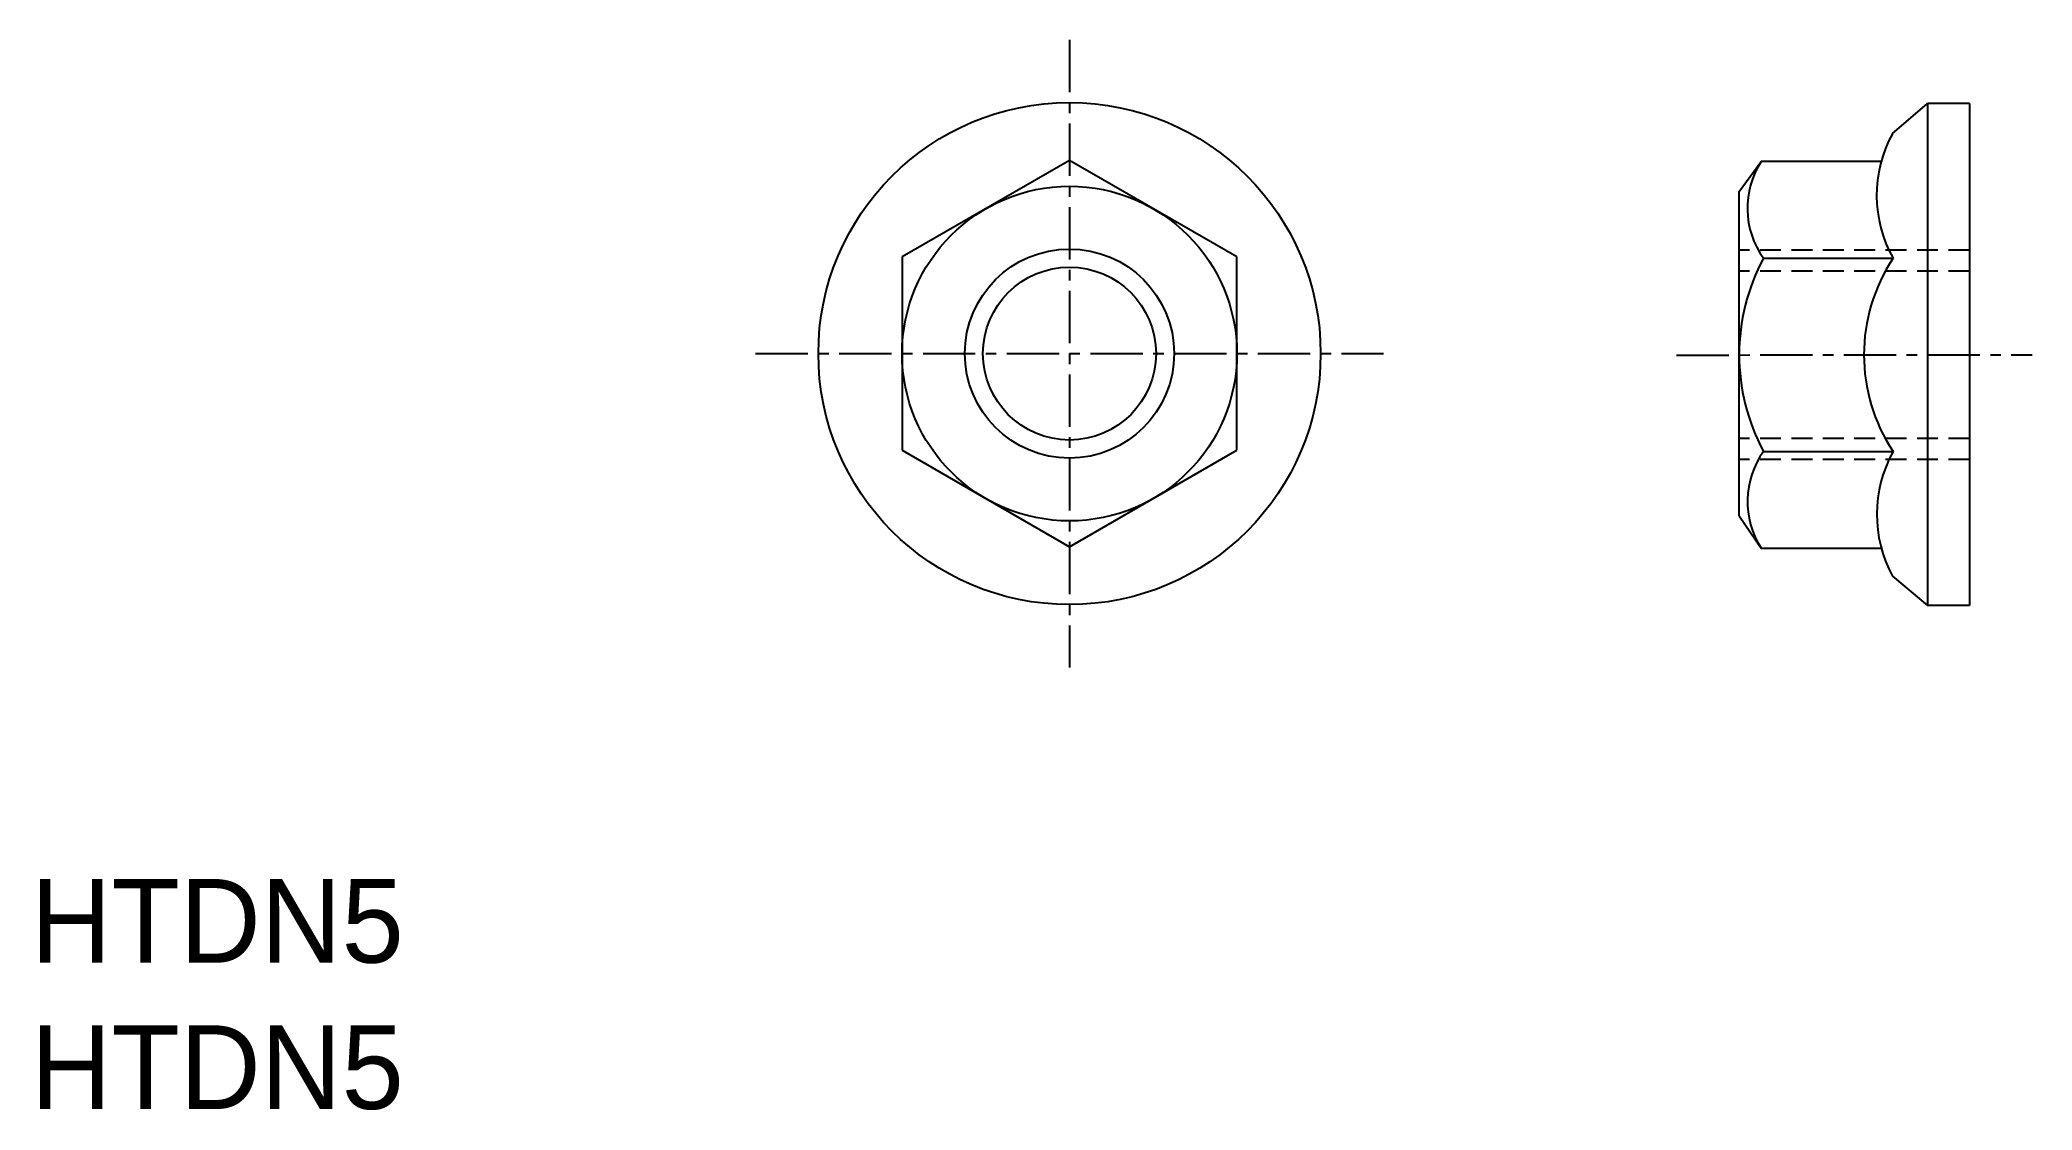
# Model space of a CAD drawing. Extents: x 10.1 to 57.7, y 0 to 25.6.
import ezdxf

# ---------------------------------------------------------------- set-up
doc = ezdxf.new("R2010")
doc.units = 0
doc.linetypes.add('CENTER', pattern=[2, 1.25, -0.25, 0.25, -0.25])
doc.linetypes.add('DASHED', pattern=[0.75, 0.5, -0.25])
doc.layers.get('0').update_dxf_attribs({"linetype": 'CONTINUOUS'})
doc.layers.add('CENTER', color=1, linetype='CENTER')

msp = doc.modelspace()

# ---------------------------------------------------------------- linework, layer by layer
at = {"color": 7, "linetype": 'CONTINUOUS'}
for p, q in [((54.389, 23.313), (55.231, 24.036)), ((56.231, 24.036), (55.231, 24.036)), ((55.231, 24.036), (55.231, 12.033)), ((56.231, 24.036), (56.231, 12.033)), ((34.731, 22.676), (30.731, 20.367)), ((38.731, 20.367), (34.731, 22.676)), ((50.731, 21.932), (51.256, 22.647)), ((54.121, 22.647), (51.256, 22.647)), ((50.731, 14.182), (50.731, 21.932)), ((30.731, 20.367), (30.731, 15.748)), ((38.731, 15.748), (38.731, 20.367)), ((51.312, 20.337), (54.408, 20.337)), ((55.229, 18.028), (55.229, 18.028)), ((30.731, 15.748), (34.731, 13.438)), ((34.731, 13.438), (38.731, 15.748)), ((51.312, 15.718), (54.406, 15.718)), ((50.731, 14.182), (51.255, 13.409)), ((51.255, 13.409), (54.125, 13.409)), ((54.395, 12.736), (55.231, 12.033)), ((56.231, 12.033), (55.231, 12.033))]:
    msp.add_line(p, q, dxfattribs=at)
at = {"color": 3, "linetype": 'DASHED'}
for p, q in [((56.229, 20.528), (50.731, 20.528)), ((56.229, 20.028), (50.731, 20.028)), ((56.229, 16.028), (50.731, 16.028)), ((56.229, 15.528), (50.731, 15.528))]:
    msp.add_line(p, q, dxfattribs=at)
at = {"color": 7, "linetype": 'CONTINUOUS'}
for radius in [6, 4, 2.067]:
    msp.add_circle((34.731, 18.057), radius, dxfattribs=at)
at = {"color": 3, "linetype": 'CONTINUOUS'}
msp.add_circle((34.731, 18.057), 2.5, dxfattribs=at)
at = {"color": 7, "linetype": 'CONTINUOUS'}
for centre, radius, start, end in [((57.083, 21.842), 3.069, 151.3676, 209.3639), ((52.972, 21.533), 2.046, 147.0083, 215.7533), ((55.615, 18.028), 4.884, 151.7777, 208.2221), ((57.888, 18.026), 4.177, 146.4108, 213.538), ((52.998, 14.521), 2.068, 144.6164, 212.533), ((57.111, 14.216), 3.093, 150.955, 208.5949)]:
    msp.add_arc(centre, radius, start, end, dxfattribs=at)
at = {"layer": 'CENTER', "color": 1, "linetype": 'CENTER'}
for p, q in [((34.731, 25.557), (34.731, 10.557)), ((27.231, 18.057), (42.231, 18.057)), ((49.231, 18.022), (57.729, 18.029))]:
    msp.add_line(p, q, dxfattribs=at)

# ---------------------------------------------------------------- texts
at = {"color": 7, "linetype": 'CONTINUOUS'}
for p in [(9.912, 3.498), (9.912, 0)]:
    msp.add_text('HTDN5', height=2, dxfattribs=at).set_placement(p)

doc.saveas('drawing.dxf')
